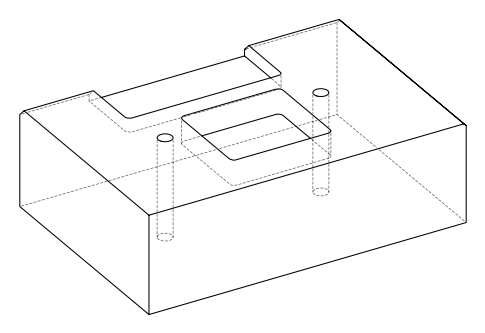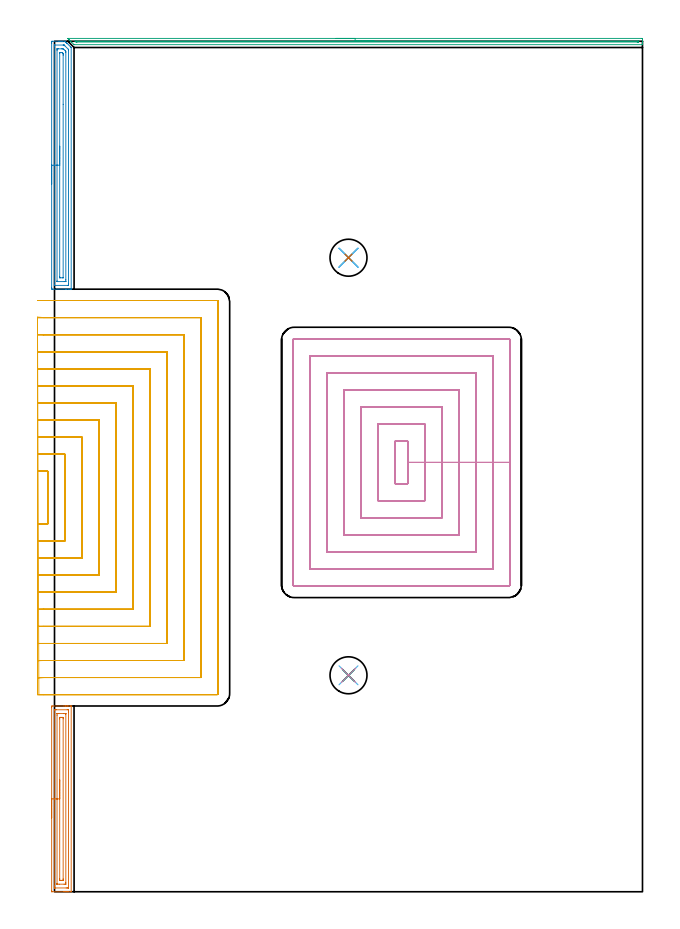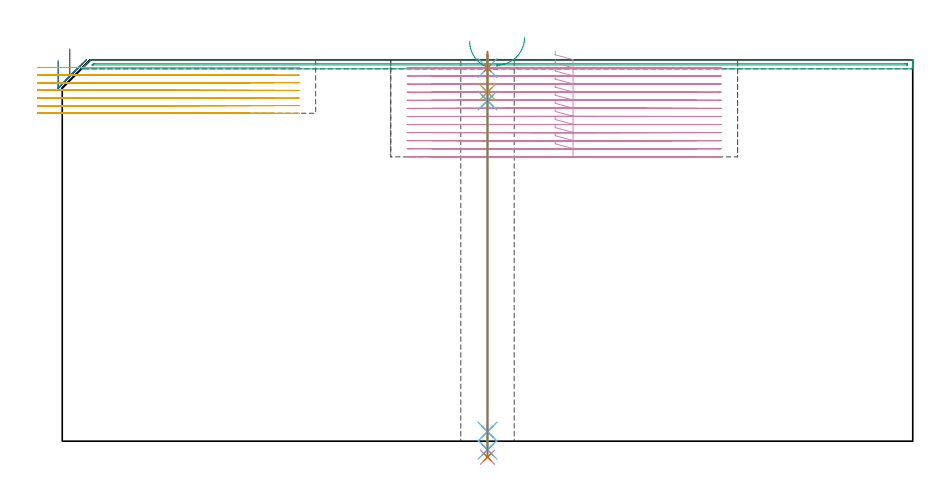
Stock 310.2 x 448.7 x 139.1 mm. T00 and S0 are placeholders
(PLAN: 13 operations, 8 tool changes, 131.7 min)
(1 AREA_MILL | FG_CHAMFER_SURFACE | UGT0205_001 | 3.37 min | 5516 mm3)
(2 AREA_MILL_1 | FG_CHAMFER_SURFACE_1 | UGT0205_001 | 4.4 min | 7257 mm3)
(3 AREA_MILL_2 | FG_CHAMFER_SURFACE_2 | UGT0205_001 | 4.97 min | 1639 mm3)
(4 MILL_RECTANGULAR_POCKET | POCKET_RECTANGULAR_STRAIGHT | NXT0201_011 | Follow Part, ap 3, ae 75% | 48.53 min | 637199 mm3)
(5 MILL_SLOT | SLOT_PARTIAL_RECTANGULAR | NXT0201_011 | Follow Part, ap 3, ae 75% | 67.69 min | 395304 mm3)
(6 SPOT_DRILL | STEP1HOLE | NXT0321_9005460120000 | 0.05 min | 211 mm3)
(7 SPOT_DRILL_1 | STEP1HOLE_1 | NXT0321_9005460120000 | 0.05 min | 189 mm3)
(8 DRILL_BLIND_HOLE_INTO_CENTER | STEP1HOLE | UGT0301_198 | 0.06 min | 365 mm3)
(9 GUN_DRILL_THROUGH_HOLE | STEP1HOLE | UGT0307_003 | 0.66 min | 4920 mm3)
(10 SPADE_DRILL_TO_ENLARGE_THROUGH_HOLE | STEP1HOLE | UGT0306_010 | 0.59 min | 35961 mm3)
(11 DRILL_BLIND_HOLE_INTO_CENTER_1 | STEP1HOLE_1 | UGT0301_198 | 0.06 min | 363 mm3)
(12 GUN_DRILL_THROUGH_HOLE_1 | STEP1HOLE_1 | UGT0307_003 | 0.66 min | 4956 mm3)
(13 SPADE_DRILL_TO_ENLARGE_THROUGH_HOLE_1 | STEP1HOLE_1 | UGT0306_010 | 0.59 min | 36005 mm3)
(TOOL UGT0205_001 | Chamfer Mill 20 x 3 x 45 deg. | D20 FL50 Z2)
(TOOL NXT0201_011 | ENDMILL 12mm [2P460-1200-NA 1630] | D12 FL38 Z6)
(TOOL NXT0321_9005460120000 | NC Spot Drill, 142deg, 12mm, Carbide, Uncoated | D12 PA142 FL30 Z2)
(TOOL UGT0301_198 | Twist Drill 7.9 mm | D7.9 PA118 FL73 Z2)
(TOOL UGT0307_003 | Gun Drill 7 mm | D7 PA130 FL24 Z1)
(TOOL UGT0306_010 | Spade Drill 19.5mm | D19.5 PA132 FL10 Z2)
(OP 1 AREA_MILL)
G17 G21 G94 G90
T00 M6
G54
G17 G0 G90 X-1.5 Y39. S1061 M3
G43 Z149.1 H0
Z138.8
G94 G1 Y39.038 Z137.928 F250.
Y39.152 Z137.064
Y39.341 Z136.212
Y39.603 Z135.38
Y39.937 Z134.574
Y40.34 Z133.8
Y40.808 Z133.064
Y41.34 Z132.372
Y41.929 Z131.729
Y42.572 Z131.14
Y43.264 Z130.609
Y44. Z130.14
Y44.774 Z129.737
Y45.58 Z129.403
Y46.412 Z129.141
Y47.264 Z128.952
Y48.128 Z128.838
Y49. Z128.8
X-1.499 Y97.444 Z128.801
X-1.496 Y97.791
X-1.492 Y97.99 Z128.805
X-1.156 Y98. Z129.141
X4.961 Z135.254
X5.616 Z135.914
X5.834 Z136.131
X6.49 Z136.787
X6.708 Z137.004
X7.145 Z137.444
X8.628 Z138.927
X8.716 Y97.997 Z139.009
X8.797 Y97.99 Z139.089
X8.8 Y97.889 Z139.1
Y0.111
X8.797 Y0.01 Z139.089
X8.716 Y0.003 Z139.009
X8.628 Y0. Z138.926
X7.145 Z137.444
X6.708 Z137.004
X6.49 Z136.787
X5.834 Z136.131
X5.616 Z135.914
X4.961 Z135.254
X-1.156 Z129.141
X-1.485 Y0.001 Z128.812
X-1.493 Y0.008 Z128.803
X-1.498 Y0.015 Z128.798
X-1.5 Y0.556 Z128.8
Y49.
X-0.086 Z130.214
X-0.085 Y95.839 Z130.215
X-0.084 Y95.925 Z130.216
X-0.082 Y95.967 Z130.218
X-0.08 Y95.982 Z130.22
X-0.062 Y95.99 Z130.238
X0.266 Y95.998 Z130.566
X0.592 Y95.999 Z130.892
X1.138 Y96. Z131.438
X6.708 Y95.999 Z137.008
X7.258 Y95.996 Z137.558
X7.347 Y95.99 Z137.647
X7.379 Y95.971 Z137.679
X7.382 Y95.87 Z137.682
X7.384 Y95.667 Z137.684
X7.386 Y94.978 Z137.686
Y94.778
X7.385 Y2.161 Z137.685
X7.384 Y2.075 Z137.684
X7.382 Y2.033 Z137.682
X7.38 Y2.018 Z137.68
X7.362 Y2.01 Z137.662
X7.034 Y2.002 Z137.334
X6.708 Y2.001 Z137.008
X6.162 Y2. Z136.462
X0.592 Y2.001 Z130.892
X0.042 Y2.004 Z130.342
X-0.047 Y2.01 Z130.253
X-0.079 Y2.029 Z130.221
X-0.082 Y2.13 Z130.218
X-0.084 Y2.333 Z130.216
X-0.086 Y3.022 Z130.214
Y3.222
Y49.
X1.329 Z131.629
Y93.139
X1.331 Y93.889 Z131.631
X1.333 Y93.958 Z131.633
X1.335 Y93.985 Z131.635
X1.364 Y93.992 Z131.664
X1.466 Y93.996 Z131.766
X2.23 Y94. Z132.53
X4.852 Z135.152
X5.726 Y93.999 Z136.026
X5.834 Y93.997 Z136.134
X5.943 Y93.991 Z136.243
X5.965 Y93.988 Z136.265
X5.967 Y93.971 Z136.267
X5.97 Y93.935 Z136.27
X5.971 Y93.889 Z136.271
Y93.75
Y4.861
X5.969 Y4.111 Z136.269
X5.967 Y4.042 Z136.267
X5.965 Y4.015 Z136.265
X5.936 Y4.008 Z136.236
X5.834 Y4.004 Z136.134
X5.07 Y4. Z135.37
X2.449 Z132.749
X1.574 Y4.001 Z131.874
X1.466 Y4.003 Z131.766
X1.357 Y4.009 Z131.657
X1.335 Y4.012 Z131.635
X1.333 Y4.029 Z131.633
X1.33 Y4.065 Z131.63
X1.329 Y4.111 Z131.629
Y4.251
Y49.
X2.743 Z133.043
Y91.222
X2.744 Y91.7 Z133.044
X2.746 Y91.86 Z133.046
X2.749 Y91.979 Z133.049
X2.831 Y91.99 Z133.131
X3.213 Y91.998 Z133.513
X3.323 Y92. Z133.623
X4.087 Z134.387
X4.197 Z134.497
X4.468 Y91.994 Z134.768
X4.535 Y91.99 Z134.835
X4.551 Y91.98 Z134.851
X4.553 Y91.961 Z134.853
X4.556 Y91.907 Z134.856
X4.557 Y91.633 Z134.857
Y91.222
Y6.778
X4.556 Y6.3 Z134.856
X4.554 Y6.14 Z134.854
X4.551 Y6.021 Z134.851
X4.469 Y6.01 Z134.769
X4.087 Y6.002 Z134.387
X3.977 Y6. Z134.277
X3.213 Z133.513
X3.104 Z133.404
X2.832 Y6.006 Z133.132
X2.765 Y6.01 Z133.065
X2.749 Y6.02 Z133.049
X2.747 Y6.039 Z133.047
X2.744 Y6.093 Z133.044
X2.743 Y6.367 Z133.043
Y6.778
Y49.
Y49.872 Z133.081
Y50.736 Z133.195
Y51.588 Z133.383
Y52.42 Z133.646
Y53.226 Z133.98
Y54. Z134.382
Y54.736 Z134.851
Y55.428 Z135.382
Y56.071 Z135.972
Y56.66 Z136.615
Y57.192 Z137.307
Y57.66 Z138.043
Y58.063 Z138.816
Y58.397 Z139.622
Y58.659 Z140.454
Y58.848 Z141.306
Y58.962 Z142.171
Y59. Z143.043
G0 Z149.1
M5
M2
(OP 2 AREA_MILL_1)
G17 G21 G94 G90
T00 M6
G54
G17 G0 G90 X-1.5 Y373.3 S1061 M3
G43 Z149.1 H0
Z138.8
G94 G1 Y373.338 Z137.928 F250.
Y373.452 Z137.064
Y373.641 Z136.212
Y373.903 Z135.38
Y374.237 Z134.574
Y374.64 Z133.8
Y375.108 Z133.064
Y375.64 Z132.372
Y376.229 Z131.729
Y376.872 Z131.14
Y377.564 Z130.608
Y378.3 Z130.14
Y379.074 Z129.737
Y379.88 Z129.403
Y380.712 Z129.141
Y381.564 Z128.952
Y382.428 Z128.838
Y383.3 Z128.8
Y447.538
X-1.499 Y448.08 Z128.801
X-1.497 Y448.428 Z128.802
X-1.493 Y448.69 Z128.804
X-1.156 Y448.7 Z129.141
X2.339 Z132.634
X2.874 Z133.171
X3.213 Z133.509
X3.748 Z134.044
X4.087 Z134.382
X5.362 Z135.66
X5.398 Y448.699 Z135.696
X5.492 Y448.697 Z135.789
X5.521 Y448.675 Z135.82
X5.797 Y448.403 Z136.097
X5.868 Y448.332 Z136.168
X6.121 Y448.08 Z136.419
X6.271 Y447.931 Z136.567
X6.415 Y447.786 Z136.712
X6.568 Y447.633 Z136.866
X6.708 Y447.494 Z137.004
X8.456 Y445.745 Z138.753
X8.797 Y445.403 Z139.097
X8.8 Y445.399 Z139.1
Y318.073
X8.798 Y317.91 Z139.089
X8.669 Y317.903 Z138.961
X8.533 Y317.9 Z138.832
X8.261 Z138.56
X7.582 Z137.877
X6.369 Z136.666
X5.834 Z136.129
X-1.089 Y317.901 Z129.208
X-1.156 Y317.902 Z129.142
X-1.493 Y317.91 Z128.804
X-1.497 Y318.172 Z128.802
X-1.499 Y318.52 Z128.801
X-1.5 Y318.872 Z128.8
Y383.3
X-0.086 Z130.214
Y446.092
X-0.085 Y446.293 Z130.215
X-0.081 Y446.639 Z130.219
X-0.079 Y446.679 Z130.221
X-0.075 Y446.69 Z130.225
X-0.045 Y446.693 Z130.255
X0.061 Y446.697 Z130.361
X0.194 Y446.7 Z130.494
X4.563 Y446.699 Z134.863
X4.961 Y446.696 Z135.261
X5.017 Y446.693 Z135.317
X5.05 Y446.688 Z135.35
X5.08 Y446.661 Z135.38
X5.205 Y446.541 Z135.505
X5.457 Y446.293 Z135.757
X7.243 Y444.506 Z137.543
X7.321 Y444.422 Z137.621
X7.366 Y444.372 Z137.666
X7.379 Y444.33 Z137.679
X7.381 Y444.159 Z137.681
X7.385 Y443.814 Z137.685
X7.386 Y320.508 Z137.686
X7.385 Y320.307 Z137.685
X7.381 Y319.961 Z137.681
X7.379 Y319.921 Z137.679
X7.375 Y319.91 Z137.675
X7.345 Y319.907 Z137.645
X7.239 Y319.903 Z137.539
X7.106 Y319.9 Z137.406
X0.116 Z130.416
X-0.037 Y319.903 Z130.263
X-0.068 Y319.906 Z130.232
X-0.078 Y319.91 Z130.222
X-0.08 Y319.919 Z130.22
X-0.083 Y319.955 Z130.217
X-0.085 Y320.106 Z130.215
X-0.086 Y383.3 Z130.214
X1.328 Z131.628
X1.329 Y443.752 Z131.629
X1.331 Y444.506 Z131.631
X1.333 Y444.641 Z131.633
X1.335 Y444.684 Z131.635
X1.371 Y444.69 Z131.671
X1.466 Y444.693 Z131.766
X2.15 Y444.7 Z132.45
X3.898 Y444.699 Z134.198
X4.087 Y444.696 Z134.387
X4.277 Y444.691 Z134.577
X4.613 Y444.676 Z134.913
X4.792 Y444.506 Z135.092
X4.961 Y444.339 Z135.261
X5.688 Y443.612 Z135.988
X5.834 Y443.463 Z136.134
X5.922 Y443.368 Z136.222
X5.964 Y443.321 Z136.264
X5.971 Y442.719 Z136.271
Y322.848
X5.969 Y322.094 Z136.269
X5.967 Y321.959 Z136.267
X5.965 Y321.916 Z136.265
X5.929 Y321.91 Z136.229
X5.834 Y321.907 Z136.134
X5.15 Y321.9 Z135.45
X1.655 Z131.955
X1.466 Y321.902 Z131.766
X1.402 Y321.905 Z131.702
X1.353 Y321.91 Z131.653
X1.335 Y321.921 Z131.635
X1.333 Y321.955 Z131.633
X1.33 Y322.094 Z131.63
X1.329 Y322.234 Z131.629
X1.328 Y383.3 Z131.628
X2.743 Z133.043
Y442.467
X2.745 Y442.595 Z133.045
X2.749 Y442.678 Z133.049
X2.751 Y442.691 Z133.051
X2.76 Y442.694 Z133.06
X2.785 Y442.697 Z133.085
X3.231 Y442.7 Z133.531
X4.087 Y442.696 Z134.387
X4.111 Y442.694 Z134.411
X4.364 Y442.475 Z134.664
X4.55 Y442.245 Z134.85
X4.554 Y441.825 Z134.854
X4.556 Y441.345 Z134.856
X4.557 Y415.432 Z134.857
Y324.134
X4.555 Y324.005 Z134.855
X4.551 Y323.922 Z134.851
X4.549 Y323.909 Z134.849
X4.54 Y323.906 Z134.84
X4.515 Y323.903 Z134.815
X4.087 Y323.9 Z134.387
X3.195 Z133.495
X2.791 Y323.91 Z133.091
X2.749 Y323.912 Z133.049
X2.747 Y323.945 Z133.047
X2.744 Y323.994 Z133.044
X2.743 Y324.041 Z133.043
Y324.362
Y383.3
Y384.172 Z133.081
Y385.036 Z133.195
Y385.888 Z133.383
Y386.72 Z133.646
Y387.526 Z133.98
Y388.3 Z134.382
Y389.036 Z134.851
Y389.728 Z135.382
Y390.371 Z135.972
Y390.96 Z136.615
Y391.492 Z137.307
Y391.96 Z138.043
Y392.363 Z138.816
Y392.697 Z139.622
Y392.959 Z140.454
Y393.148 Z141.306
Y393.262 Z142.171
Y393.3 Z143.043
G0 Z149.1
M5
M2
(OP 3 AREA_MILL_2)
G17 G21 G94 G90
T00 M6
G54
G17 G0 G90 X148.6 Y450.2 S1061 M3
G43 Z149.1 H0
Z145.8
G94 G1 X148.638 Z144.928 F250.
X148.752 Z144.063
X148.941 Z143.212
X149.203 Z142.38
X149.537 Z141.574
X149.94 Z140.8
X150.408 Z140.064
X150.94 Z139.372
X151.529 Z138.729
X152.172 Z138.14
X152.864 Z137.608
X153.6 Z137.14
X154.374 Z136.737
X155.18 Z136.403
X156.012 Z136.141
X156.864 Z135.952
X157.728 Z135.838
X158.6 Z135.8
X309.582
X309.926 Y450.197
X310.19 Y450.192 Z135.803
X310.2 Y449.86 Z136.134
Y449.323 Z136.674
Y448.987 Z137.009
Y448.449 Z137.547
Y448.113 Z137.881
Y447.442 Z138.558
Y447.161 Z138.838
X310.198 Y447.029 Z138.963
X310.19 Y446.902 Z139.088
X310.028 Y446.9 Z139.1
X10.389
X10.3 Y446.901 Z139.099
X10.299 Y446.902 Z139.098
X9.085 Y448.113 Z137.883
X8.353 Y448.846 Z137.151
X8.211 Y448.987 Z137.009
X8.065 Y449.134 Z136.864
X7.925 Y449.273 Z136.724
X7.774 Y449.423 Z136.572
X7.618 Y449.581 Z136.417
X7.498 Y449.701 Z136.297
X7.337 Y449.86 Z136.134
X7.172 Y450.027 Z135.971
X7.069 Y450.129 Z135.866
X7.01 Y450.189 Z135.803
X7.091 Y450.197 Z135.8
X7.13 Y450.2
X158.6
Y448.786 Z137.214
X308.001 Y448.785 Z137.215
X308.146 Y448.783 Z137.217
X308.181 Y448.781 Z137.219
X308.19 Y448.778 Z137.222
X308.194 Y448.769 Z137.231
X308.197 Y448.739 Z137.261
X308.199 Y448.592 Z137.408
X308.192 Y448.352 Z137.648
X308.191 Y448.329 Z137.671
X308.155 Y448.321 Z137.679
X308.036 Y448.318 Z137.682
X307.795 Y448.315 Z137.685
X307.589 Y448.314 Z137.686
X307.384
X11.879 Y448.315 Z137.685
X11.732 Y448.317 Z137.683
X11.463 Y448.321 Z137.679
X11.326 Y448.335 Z137.665
X11.192 Y448.462 Z137.538
X10.918 Y448.737 Z137.263
X10.891 Y448.768 Z137.232
X10.883 Y448.78 Z137.22
X10.892 Y448.781 Z137.219
X10.991 Y448.784 Z137.216
X11.192 Y448.785 Z137.215
X11.398 Y448.786 Z137.214
X158.6
X159.472 Z137.252
X160.336 Z137.366
X161.188 Z137.555
X162.02 Z137.817
X162.826 Z138.151
X163.6 Z138.554
X164.336 Z139.023
X165.028 Z139.554
X165.671 Z140.143
X166.26 Z140.786
X166.792 Z141.478
X167.26 Z142.214
X167.663 Z142.988
X167.997 Z143.794
X168.259 Z144.626
X168.448 Z145.478
X168.562 Z146.343
X168.6 Z147.214
G0 Z149.1
M5
M2
(OP 4 MILL_RECTANGULAR_POCKET)
G17 G21 G94 G90
T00 M6
G54
G17 G0 G90 X179.8 Y219.606 S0 M3
G43 Z149.1 H1
Z142.1
G94 G1 Y215.2 Z140.919 F250.
X186.3 Z139.178
Y226.5 Z136.15
Y237.8 F500.
X179.8
Y215.2
X186.3
Y226.5
X195.3
Y246.8
X170.8
Y206.2
X195.3
Y226.5
X204.3
Y255.8
X161.8
Y197.2
X204.3
Y226.5
X213.3
Y264.8
X152.8
Y188.2
X213.3
Y226.5
X222.3
Y273.8
X143.8
Y179.2
X222.3
Y226.5
X231.3
Y282.8
X134.8
Y170.2
X231.3
Y226.5
X240.3
Y291.1
G3 X239.6 Y291.8 R0.7
G1 X126.5
G3 X125.8 Y291.1 R0.7
G1 Y161.9
G3 X126.5 Y161.2 R0.7
G1 X239.6
G3 X240.3 Y161.9 R0.7
G1 Y226.5
Y227.5
G0 X179.8 Y219.606 Z139.15
G1 Y215.2 Z137.969 F250.
X186.3 Z136.228
Y226.5 Z133.2
Y237.8 F500.
X179.8
Y215.2
X186.3
Y226.5
X195.3
Y246.8
X170.8
Y206.2
X195.3
Y226.5
X204.3
Y255.8
X161.8
Y197.2
X204.3
Y226.5
X213.3
Y264.8
X152.8
Y188.2
X213.3
Y226.5
X222.3
Y273.8
X143.8
Y179.2
X222.3
Y226.5
X231.3
Y282.8
X134.8
Y170.2
X231.3
Y226.5
X240.3
Y291.1
G3 X239.6 Y291.8 R0.7
G1 X126.5
G3 X125.8 Y291.1 R0.7
G1 Y161.9
G3 X126.5 Y161.2 R0.7
G1 X239.6
G3 X240.3 Y161.9 R0.7
G1 Y226.5
Y227.5
G0 X179.8 Y219.606 Z136.2
G1 Y215.2 Z135.019 F250.
X186.3 Z133.278
Y226.5 Z130.25
Y237.8 F500.
X179.8
Y215.2
X186.3
Y226.5
X195.3
Y246.8
X170.8
Y206.2
X195.3
Y226.5
X204.3
Y255.8
X161.8
Y197.2
X204.3
Y226.5
X213.3
Y264.8
X152.8
Y188.2
X213.3
Y226.5
X222.3
Y273.8
X143.8
Y179.2
X222.3
Y226.5
X231.3
Y282.8
X134.8
Y170.2
X231.3
Y226.5
X240.3
Y291.1
G3 X239.6 Y291.8 R0.7
G1 X126.5
G3 X125.8 Y291.1 R0.7
G1 Y161.9
G3 X126.5 Y161.2 R0.7
G1 X239.6
G3 X240.3 Y161.9 R0.7
G1 Y226.5
Y227.5
G0 X179.8 Y219.606 Z133.25
G1 Y215.2 Z132.069 F250.
X186.3 Z130.328
Y226.5 Z127.3
Y237.8 F500.
X179.8
Y215.2
X186.3
Y226.5
X195.3
Y246.8
X170.8
Y206.2
X195.3
Y226.5
X204.3
Y255.8
X161.8
Y197.2
X204.3
Y226.5
X213.3
Y264.8
X152.8
Y188.2
X213.3
Y226.5
X222.3
Y273.8
X143.8
Y179.2
X222.3
Y226.5
X231.3
Y282.8
X134.8
Y170.2
X231.3
Y226.5
X240.3
Y291.1
G3 X239.6 Y291.8 R0.7
G1 X126.5
G3 X125.8 Y291.1 R0.7
G1 Y161.9
G3 X126.5 Y161.2 R0.7
G1 X239.6
G3 X240.3 Y161.9 R0.7
G1 Y226.5
Y227.5
G0 X179.8 Y219.606 Z130.3
G1 Y215.2 Z129.119 F250.
X186.3 Z127.378
Y226.5 Z124.35
Y237.8 F500.
X179.8
Y215.2
X186.3
Y226.5
X195.3
Y246.8
X170.8
Y206.2
X195.3
Y226.5
X204.3
Y255.8
X161.8
Y197.2
X204.3
Y226.5
X213.3
Y264.8
X152.8
Y188.2
X213.3
Y226.5
X222.3
Y273.8
X143.8
Y179.2
X222.3
Y226.5
X231.3
Y282.8
X134.8
Y170.2
X231.3
Y226.5
X240.3
Y291.1
G3 X239.6 Y291.8 R0.7
G1 X126.5
G3 X125.8 Y291.1 R0.7
G1 Y161.9
G3 X126.5 Y161.2 R0.7
G1 X239.6
G3 X240.3 Y161.9 R0.7
G1 Y226.5
Y227.5
G0 X179.8 Y219.606 Z127.35
G1 Y215.2 Z126.169 F250.
X186.3 Z124.428
Y226.5 Z121.4
Y237.8 F500.
X179.8
Y215.2
X186.3
Y226.5
X195.3
Y246.8
X170.8
Y206.2
X195.3
Y226.5
X204.3
Y255.8
X161.8
Y197.2
X204.3
Y226.5
X213.3
Y264.8
X152.8
Y188.2
X213.3
Y226.5
X222.3
Y273.8
X143.8
Y179.2
X222.3
Y226.5
X231.3
Y282.8
X134.8
Y170.2
X231.3
Y226.5
X240.3
Y291.1
G3 X239.6 Y291.8 R0.7
G1 X126.5
G3 X125.8 Y291.1 R0.7
G1 Y161.9
G3 X126.5 Y161.2 R0.7
G1 X239.6
G3 X240.3 Y161.9 R0.7
G1 Y226.5
Y227.5
G0 X179.8 Y219.606 Z124.4
G1 Y215.2 Z123.219 F250.
X186.3 Z121.478
Y226.5 Z118.45
Y237.8 F500.
X179.8
Y215.2
X186.3
Y226.5
X195.3
Y246.8
X170.8
Y206.2
X195.3
Y226.5
X204.3
Y255.8
X161.8
Y197.2
X204.3
Y226.5
X213.3
Y264.8
X152.8
Y188.2
X213.3
Y226.5
X222.3
Y273.8
X143.8
Y179.2
X222.3
Y226.5
X231.3
Y282.8
X134.8
Y170.2
X231.3
Y226.5
X240.3
Y291.1
G3 X239.6 Y291.8 R0.7
G1 X126.5
G3 X125.8 Y291.1 R0.7
G1 Y161.9
G3 X126.5 Y161.2 R0.7
G1 X239.6
G3 X240.3 Y161.9 R0.7
G1 Y226.5
Y227.5
G0 X179.8 Y219.606 Z121.45
G1 Y215.2 Z120.269 F250.
X186.3 Z118.528
Y226.5 Z115.5
Y237.8 F500.
X179.8
Y215.2
X186.3
Y226.5
X195.3
Y246.8
X170.8
Y206.2
X195.3
Y226.5
X204.3
Y255.8
X161.8
Y197.2
X204.3
Y226.5
X213.3
Y264.8
X152.8
Y188.2
X213.3
Y226.5
X222.3
Y273.8
X143.8
Y179.2
X222.3
Y226.5
X231.3
Y282.8
X134.8
Y170.2
X231.3
Y226.5
X240.3
Y291.1
G3 X239.6 Y291.8 R0.7
G1 X126.5
G3 X125.8 Y291.1 R0.7
G1 Y161.9
G3 X126.5 Y161.2 R0.7
G1 X239.6
G3 X240.3 Y161.9 R0.7
G1 Y226.5
Y227.5
G0 X179.8 Y219.606 Z118.5
G1 Y215.2 Z117.319 F250.
X186.3 Z115.578
Y226.5 Z112.55
Y237.8 F500.
X179.8
Y215.2
X186.3
Y226.5
X195.3
Y246.8
X170.8
Y206.2
X195.3
Y226.5
X204.3
Y255.8
X161.8
Y197.2
X204.3
Y226.5
X213.3
Y264.8
X152.8
Y188.2
X213.3
Y226.5
X222.3
Y273.8
X143.8
Y179.2
X222.3
Y226.5
X231.3
Y282.8
X134.8
Y170.2
X231.3
Y226.5
X240.3
Y291.1
G3 X239.6 Y291.8 R0.7
G1 X126.5
G3 X125.8 Y291.1 R0.7
G1 Y161.9
G3 X126.5 Y161.2 R0.7
G1 X239.6
G3 X240.3 Y161.9 R0.7
G1 Y226.5
Y227.5
G0 X179.8 Y219.606 Z115.55
G1 Y215.2 Z114.369 F250.
X186.3 Z112.628
Y226.5 Z109.6
Y237.8 F500.
X179.8
Y215.2
X186.3
Y226.5
X195.3
Y246.8
X170.8
Y206.2
X195.3
Y226.5
X204.3
Y255.8
X161.8
Y197.2
X204.3
Y226.5
X213.3
Y264.8
X152.8
Y188.2
X213.3
Y226.5
X222.3
Y273.8
X143.8
Y179.2
X222.3
Y226.5
X231.3
Y282.8
X134.8
Y170.2
X231.3
Y226.5
X240.3
Y291.1
G3 X239.6 Y291.8 R0.7
G1 X126.5
G3 X125.8 Y291.1 R0.7
G1 Y161.9
G3 X126.5 Y161.2 R0.7
G1 X239.6
G3 X240.3 Y161.9 R0.7
G1 Y226.5
Y227.5
G0 X179.8 Y219.606 Z112.6
G1 Y215.2 Z111.419 F250.
X186.3 Z109.678
Y226.5 Z106.65
Y237.8 F500.
X179.8
Y215.2
X186.3
Y226.5
X195.3
Y246.8
X170.8
Y206.2
X195.3
Y226.5
X204.3
Y255.8
X161.8
Y197.2
X204.3
Y226.5
X213.3
Y264.8
X152.8
Y188.2
X213.3
Y226.5
X222.3
Y273.8
X143.8
Y179.2
X222.3
Y226.5
X231.3
Y282.8
X134.8
Y170.2
X231.3
Y226.5
X240.3
Y291.1
G3 X239.6 Y291.8 R0.7
G1 X126.5
G3 X125.8 Y291.1 R0.7
G1 Y161.9
G3 X126.5 Y161.2 R0.7
G1 X239.6
G3 X240.3 Y161.9 R0.7
G1 Y226.5
Y227.5
G0 X179.8 Y219.606 Z109.65
G1 Y215.2 Z108.469 F250.
X186.3 Z106.728
Y226.5 Z103.7
Y237.8 F500.
X179.8
Y215.2
X186.3
Y226.5
X195.3
Y246.8
X170.8
Y206.2
X195.3
Y226.5
X204.3
Y255.8
X161.8
Y197.2
X204.3
Y226.5
X213.3
Y264.8
X152.8
Y188.2
X213.3
Y226.5
X222.3
Y273.8
X143.8
Y179.2
X222.3
Y226.5
X231.3
Y282.8
X134.8
Y170.2
X231.3
Y226.5
X240.3
Y291.1
G3 X239.6 Y291.8 R0.7
G1 X126.5
G3 X125.8 Y291.1 R0.7
G1 Y161.9
G3 X126.5 Y161.2 R0.7
G1 X239.6
G3 X240.3 Y161.9 R0.7
G1 Y226.5
Y227.5
G0 Z149.1
M5
M2
(OP 5 MILL_SLOT)
G17 G21 G94 G90
T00 M6
G54
G17 G0 G90 X-9. Y193.972 S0 M3
G43 Z149.1 H1
Z136.314
G94 G1 X-6. Y193.997 F250.
G2 X-5.248 Y194. R90. F500.
G1 X-3.6
Y221.9
X-5.247
G2 X-6. Y221.903 R90.
G1 X-9. Y221.928 F250.
Y184.969
X-6. Y184.997
G2 X-5.248 Y185. R81. F500.
G1 X5.4
Y230.9
X-5.247
G2 X-6. Y230.903 R81.
G1 X-9. Y230.931 F250.
Y175.965
X-6. Y175.996
G2 X-5.248 Y176. R72. F500.
G1 X14.4
Y239.9
X-5.247
G2 X-6. Y239.904 R72.
G1 X-9. Y239.935 F250.
Y166.96
X-6. Y166.996
G2 X-5.248 Y167. R63. F500.
G1 X23.4
Y248.9
X-5.247
G2 X-6. Y248.904 R63.
G1 X-9. Y248.94 F250.
Y157.953
X-6. Y157.995
G2 X-5.248 Y158. R54. F500.
G1 X32.4
Y257.9
X-5.247
G2 X-6. Y257.905 R54.
G1 X-9. Y257.947 F250.
Y148.944
X-6. Y148.994
G2 X-5.248 Y149. R45. F500.
G1 X41.4
Y266.9
X-5.247
G2 X-6. Y266.906 R45.
G1 X-9. Y266.956 F250.
X-8.999 Y139.929
X-6. Y139.992
G2 X-5.248 Y140. R36. F500.
G1 X50.4
Y275.9
X-5.247
G2 X-6. Y275.908 R36.
G1 X-8.999 Y275.971 F250.
Y130.906
X-6. Y130.99
G2 X-5.248 Y131. R27. F500.
G1 X59.4
Y284.9
X-5.247
G2 X-6. Y284.91 R27.
G1 X-8.999 Y284.994 F250.
X-8.997 Y121.859
X-6. Y121.984
G2 X-5.248 Y122. R18. F500.
G1 X68.4
Y293.9
X-5.247
G2 X-6. Y293.916 R18.
G1 X-8.997 Y294.041 F250.
X-8.99 Y112.718
X-6. Y112.969
G2 X-5.248 Y113. R9. F500.
G1 X77.4
Y302.9
X-5.247
G2 X-6. Y302.932 R9.
G1 X-8.989 Y303.182 F250.
X-8.248 Y104.
X-5.248
X85.8 F500.
G3 X86.4 Y104.6 R0.6
G1 Y311.3
G3 X85.8 Y311.9 R0.6
G1 X-5.247
X-8.247 F250.
G0 X-9. Y194. Z133.529
G1 X-6.
X-3.6 F500.
Y221.9
X-6.
X-9. F250.
Y185.
X-6.
X5.4 F500.
Y230.9
X-6.
X-9. F250.
Y176.
X-6.
X14.4 F500.
Y239.9
X-6.
X-9. F250.
Y167.
X-6.
X23.4 F500.
Y248.9
X-6.
X-9. F250.
Y158.
X-6.
X32.4 F500.
Y257.9
X-6.
X-9. F250.
Y149.
X-6.
X41.4 F500.
Y266.9
X-6.
X-9. F250.
Y140.
X-6.
X50.4 F500.
Y275.9
X-6.
X-9. F250.
Y131.
X-6.
X59.4 F500.
Y284.9
X-6.
X-9. F250.
Y122.
X-6.
X68.4 F500.
Y293.9
X-6.
X-9. F250.
Y113.
X-6.
X77.4 F500.
Y302.9
X-6.
X-9. F250.
Y104.
X-6.
X85.8 F500.
G3 X86.4 Y104.6 R0.6
G1 Y311.3
G3 X85.8 Y311.9 R0.6
G1 X-5.999
X-8.999 F250.
G0 X-9. Y194. Z130.743
G1 X-6.
X-3.6 F500.
Y221.9
X-6.
X-9. F250.
Y185.
X-6.
X5.4 F500.
Y230.9
X-6.
X-9. F250.
Y176.
X-6.
X14.4 F500.
Y239.9
X-6.
X-9. F250.
Y167.
X-6.
X23.4 F500.
Y248.9
X-6.
X-9. F250.
Y158.
X-6.
X32.4 F500.
Y257.9
X-6.
X-9. F250.
Y149.
X-6.
X41.4 F500.
Y266.9
X-6.
X-9. F250.
Y140.
X-6.
X50.4 F500.
Y275.9
X-6.
X-9. F250.
Y131.
X-6.
X59.4 F500.
Y284.9
X-6.
X-9. F250.
Y122.
X-6.
X68.4 F500.
Y293.9
X-6.
X-9. F250.
Y113.
X-6.
X77.4 F500.
Y302.9
X-6.
X-9. F250.
Y104.
X-6.
X85.8 F500.
G3 X86.4 Y104.6 R0.6
G1 Y311.3
G3 X85.8 Y311.9 R0.6
G1 X-6.
X-9. F250.
G0 Y194. Z127.957
G1 X-6.
X-3.6 F500.
Y221.9
X-6.
X-9. F250.
Y185.
X-6.
X5.4 F500.
Y230.9
X-6.
X-9. F250.
Y176.
X-6.
X14.4 F500.
Y239.9
X-6.
X-9. F250.
Y167.
X-6.
X23.4 F500.
Y248.9
X-6.
X-9. F250.
Y158.
X-6.
X32.4 F500.
Y257.9
X-6.
X-9. F250.
Y149.
X-6.
X41.4 F500.
Y266.9
X-6.
X-9. F250.
Y140.
X-6.
X50.4 F500.
Y275.9
X-6.
X-9. F250.
Y131.
X-6.
X59.4 F500.
Y284.9
X-6.
X-9. F250.
Y122.
X-6.
X68.4 F500.
Y293.9
X-6.
X-9. F250.
Y113.
X-6.
X77.4 F500.
Y302.9
X-6.
X-9. F250.
Y104.
X-6.
X85.8 F500.
G3 X86.4 Y104.6 R0.6
G1 Y311.3
G3 X85.8 Y311.9 R0.6
G1 X-6.
X-9. F250.
G0 Y194. Z125.171
G1 X-6.
X-3.6 F500.
Y221.9
X-6.
X-9. F250.
Y185.
X-6.
X5.4 F500.
Y230.9
X-6.
X-9. F250.
Y176.
X-6.
X14.4 F500.
Y239.9
X-6.
X-9. F250.
Y167.
X-6.
X23.4 F500.
Y248.9
X-6.
X-9. F250.
Y158.
X-6.
X32.4 F500.
Y257.9
X-6.
X-9. F250.
Y149.
X-6.
X41.4 F500.
Y266.9
X-6.
X-9. F250.
Y140.
X-6.
X50.4 F500.
Y275.9
X-6.
X-9. F250.
Y131.
X-6.
X59.4 F500.
Y284.9
X-6.
X-9. F250.
Y122.
X-6.
X68.4 F500.
Y293.9
X-6.
X-9. F250.
Y113.
X-6.
X77.4 F500.
Y302.9
X-6.
X-9. F250.
Y104.
X-6.
X85.8 F500.
G3 X86.4 Y104.6 R0.6
G1 Y311.3
G3 X85.8 Y311.9 R0.6
G1 X-6.
X-9. F250.
G0 Y194. Z122.386
G1 X-6.
X-3.6 F500.
Y221.9
X-6.
X-9. F250.
Y185.
X-6.
X5.4 F500.
Y230.9
X-6.
X-9. F250.
Y176.
X-6.
X14.4 F500.
Y239.9
X-6.
X-9. F250.
Y167.
X-6.
X23.4 F500.
Y248.9
X-6.
X-9. F250.
Y158.
X-6.
X32.4 F500.
Y257.9
X-6.
X-9. F250.
Y149.
X-6.
X41.4 F500.
Y266.9
X-6.
X-9. F250.
Y140.
X-6.
X50.4 F500.
Y275.9
X-6.
X-9. F250.
Y131.
X-6.
X59.4 F500.
Y284.9
X-6.
X-9. F250.
Y122.
X-6.
X68.4 F500.
Y293.9
X-6.
X-9. F250.
Y113.
X-6.
X77.4 F500.
Y302.9
X-6.
X-9. F250.
Y104.
X-6.
X85.8 F500.
G3 X86.4 Y104.6 R0.6
G1 Y311.3
G3 X85.8 Y311.9 R0.6
G1 X-6.
X-9. F250.
G0 Y194. Z119.6
G1 X-6.
X-3.6 F500.
Y221.9
X-6.
X-9. F250.
Y185.
X-6.
X5.4 F500.
Y230.9
X-6.
X-9. F250.
Y176.
X-6.
X14.4 F500.
Y239.9
X-6.
X-9. F250.
Y167.
X-6.
X23.4 F500.
Y248.9
X-6.
X-9. F250.
Y158.
X-6.
X32.4 F500.
Y257.9
X-6.
X-9. F250.
Y149.
X-6.
X41.4 F500.
Y266.9
X-6.
X-9. F250.
Y140.
X-6.
X50.4 F500.
Y275.9
X-6.
X-9. F250.
Y131.
X-6.
X59.4 F500.
Y284.9
X-6.
X-9. F250.
Y122.
X-6.
X68.4 F500.
Y293.9
X-6.
X-9. F250.
Y113.
X-6.
X77.4 F500.
Y302.9
X-6.
X-9. F250.
Y104.
X-6.
X85.8 F500.
G3 X86.4 Y104.6 R0.6
G1 Y311.3
G3 X85.8 Y311.9 R0.6
G1 X-6.
X-9. F250.
G0 Z149.1
M5
M2
(OP 6 SPOT_DRILL)
G17 G21 G94 G90
T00 M6
G54
G17 G0 G90 X155.1 Y114.2 S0 M3
G43 Z149.1 H0
G94 G81 G98 Z136.1 F250. R142.1
G80
M5
M2
(OP 7 SPOT_DRILL_1)
G17 G21 G94 G90
T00 M6
G54
G17 G0 G90 X155.1 Y334.5 S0 M3
G43 Z149.1 H0
G94 G81 G98 Z136.1 F250. R142.1
G80
M5
M2
(OP 8 DRILL_BLIND_HOLE_INTO_CENTER)
G17 G21 G94 G90
T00 M6
G54
G17 G0 G90 X155.1 Y114.2 S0 M3
G43 Z149.1 H0
G94 G81 G98 Z127.25 F250. R141.1
G80
M5
M2
(OP 9 GUN_DRILL_THROUGH_HOLE)
G17 G21 G94 G90
T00 M6
G54
G17 G0 G90 X155.1 Y114.2 M8
G43 Z149.1 H0
Z139.696
S716 M3
G94 G1 Z124.221 F125. M26
G4 X.084
Z3.5 F250.
G4 X.084
Z-3.132 F125.
G4 X.084
M5
M9
G0 Z139.696
Z149.1
M2
(OP 10 SPADE_DRILL_TO_ENLARGE_THROUGH_HOLE)
G17 G21 G94 G90
T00 M6
G54
G17 G0 G90 X155.1 Y114.2 S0 M3
G43 Z149.1 H0
G94 G73 G98 Z-5.841 F250. Q18.118 R141.1
G80
M5
M2
(OP 11 DRILL_BLIND_HOLE_INTO_CENTER_1)
G17 G21 G94 G90
T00 M6
G54
G17 G0 G90 X155.1 Y334.5 S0 M3
G43 Z149.1 H0
G94 G81 G98 Z127.25 F250. R141.1
G80
M5
M2
(OP 12 GUN_DRILL_THROUGH_HOLE_1)
G17 G21 G94 G90
T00 M6
G54
G17 G0 G90 X155.1 Y334.5 M8
G43 Z149.1 H0
Z139.696
S716 M3
G94 G1 Z124.221 F125. M26
G4 X.084
Z3.5 F250.
G4 X.084
Z-3.132 F125.
G4 X.084
M5
M9
G0 Z139.696
Z149.1
M2
(OP 13 SPADE_DRILL_TO_ENLARGE_THROUGH_HOLE_1)
G17 G21 G94 G90
T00 M6
G54
G17 G0 G90 X155.1 Y334.5 S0 M3
G43 Z149.1 H0
G94 G73 G98 Z-5.841 F250. Q18.118 R141.1
G80
M5
M2
